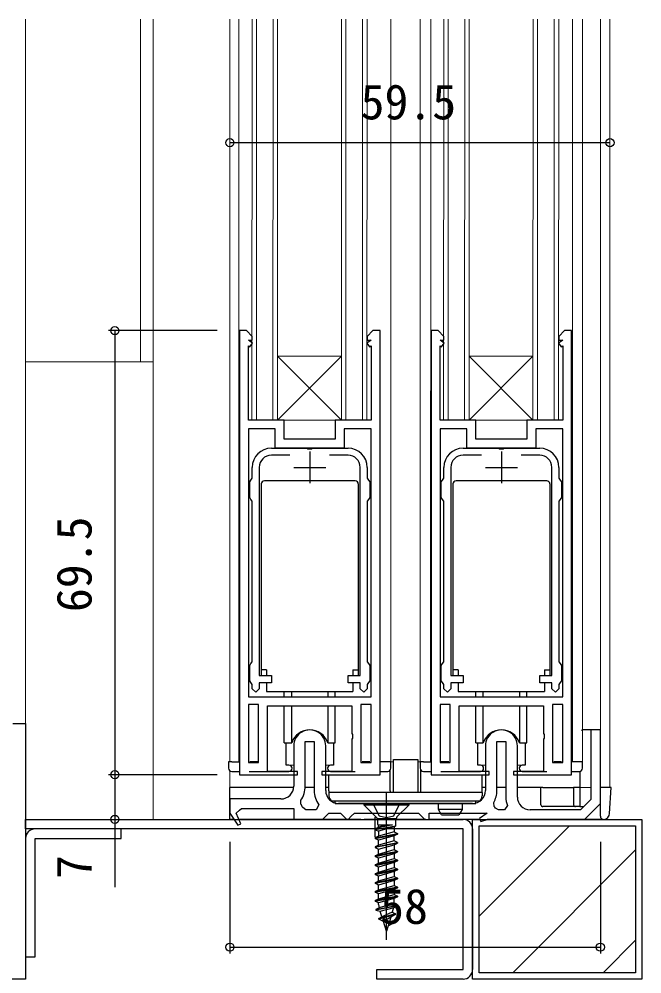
# Model space of a CAD drawing. Units: millimetres, scale not verified. Extents: x -960 to 960, y -674 to 671.
# Drawn here: x -735.6 to -638.1, y -467.7 to -318.3 of the extents above; entities that cross this region are included whole.
import ezdxf
from ezdxf.enums import TextEntityAlignment as Align

# ---------------------------------------------------------------- set-up
doc = ezdxf.new("R2010")
doc.units = ezdxf.units.MM
doc.header["$LTSCALE"] = 4
for name, color, linetype in [('0-2_YKK_11', 7, 'Continuous'), ('0-3_YKK_11E', 7, 'Continuous'), ('0-5_YKK_13', 4, 'Continuous'), ('0-6_YKK_D', 6, 'Continuous'), ('0-8_YSS_K', 3, 'Continuous'), ('0-9_YSS_KE', 3, 'Continuous')]:
    doc.layers.add(name, color=color, linetype=linetype)
doc.layers.add('0-4_YKK_12', color=2, linetype='Continuous', lineweight=18)
doc.styles.add('ＭＳ ゴシック', font='')
doc.styles.get('ＭＳ ゴシック').set_extended_font_data('MS Gothic')

msp = doc.modelspace()

# ---------------------------------------------------------------- linework, layer by layer
at = {"layer": '0-2_YKK_11'}
for p, q in [((-693.213, -386.503), (-696.1, -386.503)), ((-690.1, -385.903), (-690.1, -390.903)), ((-684.1, -386.503), (-686.987, -386.503)), ((-663.213, -386.503), (-666.1, -386.503)), ((-660.1, -385.903), (-660.1, -390.903)), ((-654.1, -386.503), (-656.987, -386.503)), ((-692.6, -388.403), (-687.6, -388.403)), ((-662.6, -388.403), (-657.6, -388.403)), ((-689.4, -431.303), (-689.4, -439.003)), ((-659.4, -431.303), (-659.4, -440.003)), ((-692.6, -432.003), (-692.6, -438.303)), ((-687.6, -439.003), (-687.6, -432.003)), ((-662.6, -432.003), (-662.6, -439.003)), ((-657.6, -440.003), (-657.6, -432.003)), ((-691.501, -441.102), (-691.508, -440.511)), ((-664.6, -441.003), (-685.6, -441.003)), ((-661.217, -441.465), (-661.292, -440.873)), ((-664.6, -445), (-664.6, -467))]:
    msp.add_line(p, q, dxfattribs=at)
for points in [[(-701.1, -367.003), (-701.1, -436.503), (-700.1, -436.503), (-692, -436.503), (-692, -436.003), (-696.7, -436.003), (-696.7, -425.703), (-683.5, -425.703), (-683.5, -430.045), (-683.38, -430.228), (-683.38, -430.778), (-683.5, -430.961), (-683.5, -436.003), (-688.2, -436.003), (-688.2, -436.503), (-680.1, -436.503), (-679.1, -436.503), (-679.1, -367.003), (-680.2, -367.003), (-681.1, -367.903), (-681.1, -368.503), (-680.5, -368.503), (-681.153, -368.968), (-680.747, -369.538), (-680.5, -369.362), (-680.5, -381.003), (-686.1, -381.003), (-686.1, -384.003), (-694.1, -384.003), (-694.1, -381.003), (-699.7, -381.003), (-699.7, -369.362), (-699.453, -369.538), (-699.047, -368.968), (-699.7, -368.503), (-699.1, -368.503), (-699.1, -367.903), (-700, -367.003)], [(-671.1, -367.003), (-671.1, -436.503), (-670.1, -436.503), (-662, -436.503), (-662, -436.003), (-666.7, -436.003), (-666.7, -425.703), (-653.5, -425.703), (-653.5, -430.045), (-653.38, -430.228), (-653.38, -430.778), (-653.5, -430.961), (-653.5, -436.003), (-658.2, -436.003), (-658.2, -436.503), (-650.1, -436.503), (-649.1, -436.503), (-649.1, -367.003), (-650.2, -367.003), (-651.1, -367.903), (-651.1, -368.503), (-650.5, -368.503), (-651.153, -368.968), (-650.747, -369.538), (-650.5, -369.362), (-650.5, -381.003), (-656.1, -381.003), (-656.1, -384.003), (-664.1, -384.003), (-664.1, -381.003), (-669.7, -381.003), (-669.7, -369.362), (-669.453, -369.538), (-669.047, -368.968), (-669.7, -368.503), (-669.1, -368.503), (-669.1, -367.903), (-670, -367.003)], [(-699.7, -382.403), (-699.7, -424.303), (-680.5, -424.303), (-680.5, -382.403), (-684.7, -382.403), (-684.7, -385.403), (-695.5, -385.403), (-695.5, -382.403)], [(-669.7, -382.403), (-669.7, -424.303), (-650.5, -424.303), (-650.5, -382.403), (-654.7, -382.403), (-654.7, -385.403), (-665.5, -385.403), (-665.5, -382.403)], [(-699.7, -425.503), (-699.7, -434.603), (-698.1, -434.603), (-698.1, -425.503)], [(-680.5, -434.603), (-680.5, -425.503), (-682.1, -425.503), (-682.1, -434.603)], [(-669.7, -425.503), (-669.7, -434.603), (-668.1, -434.603), (-668.1, -425.503)], [(-650.5, -434.603), (-650.5, -425.503), (-652.1, -425.503), (-652.1, -434.603)]]:
    msp.add_lwpolyline(points, close=True, dxfattribs=at)
for points in [[(-696.1, -385.403), (-690.558, -385.403), (-690.375, -385.523), (-689.825, -385.523), (-689.642, -385.403), (-684.1, -385.403)], [(-666.1, -385.403), (-660.558, -385.403), (-660.375, -385.523), (-659.825, -385.523), (-659.642, -385.403), (-654.1, -385.403)], [(-698, -388.403), (-698, -421.003), (-696.1, -421.003), (-696.1, -422.103), (-698, -422.103), (-698, -423.053), (-698.55, -423.603), (-699.1, -423.053), (-699.1, -422.369), (-699.3, -422.086), (-699.5, -421.803), (-699.5, -419.403), (-699.3, -419.12), (-699.1, -418.837), (-699.1, -393.703), (-699.3, -393.42), (-699.5, -393.137), (-699.5, -390.669), (-699.3, -390.386), (-699.1, -390.103), (-699.1, -388.403)], [(-681.1, -388.403), (-681.1, -390.103), (-680.9, -390.386), (-680.7, -390.669), (-680.7, -393.137), (-680.9, -393.42), (-681.1, -393.703), (-681.1, -418.837), (-680.9, -419.12), (-680.7, -419.403), (-680.7, -421.803), (-680.9, -422.086), (-681.1, -422.369), (-681.1, -423.053), (-681.65, -423.603), (-682.2, -423.053), (-682.2, -422.103), (-684.1, -422.103), (-684.1, -421.003), (-682.2, -421.003), (-682.2, -388.403)], [(-668, -388.403), (-668, -421.003), (-666.1, -421.003), (-666.1, -422.103), (-668, -422.103), (-668, -423.053), (-668.55, -423.603), (-669.1, -423.053), (-669.1, -422.369), (-669.3, -422.086), (-669.5, -421.803), (-669.5, -419.403), (-669.3, -419.12), (-669.1, -418.837), (-669.1, -393.703), (-669.3, -393.42), (-669.5, -393.137), (-669.5, -390.669), (-669.3, -390.386), (-669.1, -390.103), (-669.1, -388.403)], [(-651.1, -388.403), (-651.1, -390.103), (-650.9, -390.386), (-650.7, -390.669), (-650.7, -393.137), (-650.9, -393.42), (-651.1, -393.703), (-651.1, -418.837), (-650.9, -419.12), (-650.7, -419.403), (-650.7, -421.803), (-650.9, -422.086), (-651.1, -422.369), (-651.1, -423.053), (-651.65, -423.603), (-652.2, -423.053), (-652.2, -422.103), (-654.1, -422.103), (-654.1, -421.003), (-652.2, -421.003), (-652.2, -388.403)], [(-694.6, -440.303), (-702.6, -440.303), (-702.6, -442.503), (-701.346, -444.41), (-700.91, -444.18), (-701.6, -442.503), (-701.594, -442.503), (-701.098, -442.065), (-700.8, -441.803), (-692.6, -441.803), (-692.6, -443.503), (-688.1, -443.503), (-687.6, -443.003), (-687.1, -442.503), (-685.3, -442.503), (-684.8, -443.003), (-684.3, -443.503), (-684.1, -443.503), (-683.6, -443.003), (-683.1, -442.503), (-673.1, -442.503), (-672.6, -443.003), (-672.1, -443.503), (-671.4, -443.503), (-671.4, -442.503), (-662.3, -442.503), (-663.527, -443.372), (-663.318, -443.804), (-662.3, -443.503), (-647.1, -443.503), (-644.6, -441.003), (-644.6, -429.503), (-646.1, -429.503), (-646.1, -440.382), (-647.721, -442.003), (-655.6, -442.003)], [(-690.8, -438.303), (-690.8, -431.303), (-689.4, -431.303)], [(-660.8, -439.003), (-660.8, -431.303), (-659.4, -431.303)], [(-688.692, -441.212), (-689.099, -442.003), (-690.731, -442.003), (-691.205, -441.663)], [(-659.161, -441.328), (-659.63, -442.003), (-660.568, -442.003), (-661.001, -441.753)], [(-666.1, -445), (-734.6, -445), (-734.6, -443.5), (-666.1, -443.5)], [(-666.1, -468.5), (-679.6, -468.5), (-679.6, -467), (-666.1, -467), (-666.1, -445)]]:
    msp.add_lwpolyline(points, dxfattribs=at)
for centre, radius, start, end in [((-696.1, -388.403), 3, 90.00001, 179.99999), ((-684.1, -388.403), 3, 0.00001, 89.99999), ((-666.1, -388.403), 3, 90.00001, 179.99999), ((-654.1, -388.403), 3, 0.00001, 89.99999), ((-696.1, -388.403), 1.9, 90.00001, 179.99999), ((-684.1, -388.403), 1.9, 0.00001, 89.99999), ((-666.1, -388.403), 1.9, 90.00001, 179.99999), ((-654.1, -388.403), 1.9, 0.00001, 89.99999), ((-690.1, -432.003), 2.5, 359.99999, 180.00001), ((-660.1, -432.003), 2.5, 359.99999, 180.00001), ((-694.6, -438.303), 2, 270.00001, 359.99999), ((-694.6, -438.303), 3.8, 324.46721, 359.99999), ((-685.6, -439.003), 3.8, 179.99998, 215.54875), ((-685.6, -439.003), 2, 180.00001, 269.99999), ((-664.6, -439.003), 2, 270.00001, 359.99999), ((-664.6, -439.003), 3.8, 330.5264, 359.99998), ((-655.6, -440.003), 3.8, 179.99999, 200.4162), ((-655.6, -440.003), 2, 180.00001, 269.99999), ((-693.1, -442.303), 2, 18.66298, 36.89788), ((-662.3, -442.503), 1.5, 30.00006, 43.80072), ((-666.1, -445), 1.5, 0, 90), ((-666.1, -467), 1.5, 270, 0)]:
    msp.add_arc(centre, radius, start, end, dxfattribs=at)
at = {"layer": '0-3_YKK_11E'}
msp.add_lwpolyline([(-736.6, -428.5), (-734.6, -428.5), (-734.6, -443.5), (-734.6, -468.5), (-740.6, -468.5)], dxfattribs=at)
at = {"layer": '0-4_YKK_12'}
for p, q in [((-734.6, -318.253), (-734.6, -428.5)), ((-716.6, -371.903), (-716.6, -318.253)), ((-714.6, -443.503), (-714.6, -318.253)), ((-702.6, -318.253), (-702.6, -434.503)), ((-701.2, -434.503), (-701.2, -318.253)), ((-699.127, -318.253), (-699.152, -381.003)), ((-698.452, -381.003), (-698.427, -318.253)), ((-695.827, -318.253), (-695.852, -381.003)), ((-695.152, -381.003), (-695.127, -318.253)), ((-685.127, -318.253), (-685.152, -381.003)), ((-684.427, -318.253), (-684.452, -381.003)), ((-681.827, -318.253), (-681.852, -381.003)), ((-681.127, -318.253), (-681.152, -381.003)), ((-677.4, -434.503), (-677.4, -318.253)), ((-672.801, -434.503), (-672.801, -318.253)), ((-671.215, -434.503), (-671.156, -318.253)), ((-669.127, -318.253), (-669.152, -381.003)), ((-668.452, -381.003), (-668.427, -318.253)), ((-665.827, -318.253), (-665.852, -381.003)), ((-665.127, -318.253), (-665.152, -381.003)), ((-655.127, -318.253), (-655.152, -381.003)), ((-654.427, -318.253), (-654.452, -381.003)), ((-651.827, -318.253), (-651.852, -381.003)), ((-651.127, -318.253), (-651.152, -381.003)), ((-648.974, -434.503), (-648.974, -318.253)), ((-647.401, -434.503), (-647.401, -318.253)), ((-644.6, -318.253), (-644.6, -438.503)), ((-643.1, -318.253), (-643.1, -438.503)), ((-734.6, -371.9), (-714.6, -371.903)), ((-685.152, -371.003), (-695.152, -381.003)), ((-655.152, -371.003), (-665.152, -381.003)), ((-699.152, -381.003), (-681.152, -381.003)), ((-669.152, -381.003), (-651.152, -381.003)), ((-677.4, -434.503), (-677, -434.503)), ((-673.2, -434.503), (-672.8, -434.503)), ((-702.6, -438.503), (-702.6, -435.903)), ((-693.8, -435.003), (-692.6, -435.003)), ((-687.6, -435.003), (-686.4, -435.003)), ((-663.8, -435.003), (-662.6, -435.003)), ((-656.4, -435.003), (-657.6, -435.003)), ((-702.6, -438.503), (-692.6, -438.503)), ((-690.8, -438.503), (-689.4, -438.503)), ((-660.8, -438.503), (-659.4, -438.503)), ((-657.6, -438.503), (-646.1, -438.503)), ((-644.6, -438.503), (-643.1, -438.503)), ((-644.6, -443.503), (-714.6, -443.503))]:
    msp.add_line(p, q, dxfattribs=at)
for points in [[(-685.152, -371.003), (-695.152, -371.003), (-685.152, -381.003)], [(-655.152, -371.003), (-665.152, -371.003), (-655.152, -381.003)]]:
    msp.add_lwpolyline(points, dxfattribs=at)
at = {"layer": '0-5_YKK_13'}
for p, q in [((-697.7, -391.003), (-697.7, -421.003)), ((-683, -390.503), (-697.2, -390.503)), ((-682.5, -391.003), (-682.5, -421.003)), ((-667.7, -391.003), (-667.7, -421.003)), ((-653, -390.503), (-667.2, -390.503)), ((-652.5, -391.003), (-652.5, -421.003)), ((-696.85, -420.103), (-697.7, -420.103)), ((-696.85, -420.103), (-696.85, -421.003)), ((-683.35, -420.103), (-682.5, -420.103)), ((-683.35, -420.103), (-683.35, -421.003)), ((-666.85, -420.103), (-667.7, -420.103)), ((-666.85, -420.103), (-666.85, -421.003)), ((-653.35, -420.103), (-652.5, -420.103)), ((-653.35, -420.103), (-653.35, -421.003)), ((-683.35, -422.103), (-683.35, -423.503)), ((-653.35, -422.103), (-653.35, -423.503)), ((-694.1, -424.303), (-694.1, -423.503)), ((-692.928, -424.303), (-692.928, -423.503)), ((-687.272, -423.503), (-687.272, -424.303)), ((-686.1, -424.303), (-686.1, -423.503)), ((-664.1, -424.303), (-664.1, -423.503)), ((-662.928, -424.303), (-662.928, -423.503)), ((-657.272, -423.503), (-657.272, -424.303)), ((-656.1, -424.303), (-656.1, -423.503)), ((-694.1, -431.503), (-694.1, -425.703)), ((-692.928, -431.503), (-692.928, -425.703)), ((-687.272, -425.703), (-687.272, -431.503)), ((-686.1, -431.503), (-686.1, -425.703)), ((-664.1, -431.503), (-664.1, -425.703)), ((-662.928, -431.503), (-662.928, -425.703)), ((-657.272, -425.703), (-657.272, -431.503)), ((-656.1, -431.503), (-656.1, -425.703)), ((-646.1, -429.503), (-647.3, -429.503)), ((-646.1, -429.503), (-646.1, -430.253)), ((-694.1, -431.503), (-692.928, -431.503)), ((-687.272, -431.503), (-686.1, -431.503)), ((-686.4, -431.503), (-686.4, -435.003)), ((-664.1, -431.503), (-662.928, -431.503)), ((-657.272, -431.503), (-656.1, -431.503)), ((-656.4, -431.503), (-656.4, -435.003)), ((-702.8, -434.503), (-702.8, -435.503)), ((-702.3, -434.503), (-702.8, -434.503)), ((-702.3, -434.503), (-701.1, -434.503)), ((-699.5, -434.503), (-698.3, -434.503)), ((-680.7, -434.503), (-681.9, -434.503)), ((-677, -434.103), (-673.2, -434.103)), ((-677, -439.005), (-677, -434.103)), ((-673.2, -434.103), (-673.2, -439.005)), ((-672.8, -434.503), (-672.8, -435.503)), ((-672.3, -434.503), (-672.8, -434.503)), ((-672.3, -434.503), (-671.1, -434.503)), ((-650.7, -434.503), (-651.9, -434.503)), ((-702.3, -436.003), (-701.1, -436.003)), ((-699.6, -436.003), (-693.375, -436.003)), ((-686.4, -435.003), (-686.825, -435.003)), ((-686.825, -436.003), (-684.3, -436.003)), ((-679.1, -436.003), (-677.9, -436.003)), ((-677.5, -439.005), (-677.5, -435.803)), ((-672.7, -439.005), (-672.7, -435.798)), ((-672.3, -436.003), (-671.1, -436.003)), ((-669.6, -436.003), (-663.375, -436.003)), ((-656.4, -435.003), (-656.825, -435.003)), ((-656.825, -436.003), (-654.3, -436.003)), ((-649.1, -436.003), (-647.9, -436.003)), ((-687.1, -439.005), (-687.1, -436.503)), ((-663.1, -439.005), (-663.1, -436.503)), ((-702.6, -443.503), (-702.6, -438.503)), ((-692.6, -438.503), (-702.6, -438.503)), ((-689.4, -438.503), (-690.805, -438.503)), ((-687.1, -438.503), (-687.6, -438.503)), ((-687.1, -439.005), (-687.1, -439.303)), ((-687.1, -439.303), (-687.1, -439.803)), ((-663.1, -439.303), (-687.1, -439.303)), ((-678.1, -462.349), (-678.1, -439.215)), ((-677.5, -439.005), (-677.5, -439.303)), ((-677, -439.303), (-677, -439.005)), ((-673.2, -439.005), (-673.2, -439.303)), ((-672.7, -439.303), (-672.7, -439.005)), ((-662.6, -438.503), (-663.1, -438.503)), ((-663.1, -439.303), (-663.1, -439.005)), ((-663.1, -439.303), (-663.1, -439.803)), ((-659.4, -438.503), (-660.8, -438.503)), ((-654.2, -438.503), (-657.6, -438.503)), ((-653.6, -438.503), (-653.9, -438.503)), ((-653.6, -438.503), (-648.8, -438.503)), ((-648.8, -438.503), (-648.8, -441.203)), ((-647.8, -438.503), (-648.8, -438.503)), ((-644.1, -438.503), (-644.6, -438.503)), ((-643.399, -438.503), (-644.1, -438.503)), ((-686.1, -441.003), (-686.1, -440.603)), ((-686.1, -440.603), (-664.1, -440.603)), ((-663.6, -440.669), (-663.6, -440.603)), ((-644.6, -443.001), (-644.6, -440.589)), ((-676.466, -443.119), (-674.6, -441.253)), ((-669.95, -441.937), (-669.95, -441.003)), ((-669.45, -442.803), (-669.95, -441.937)), ((-666.25, -441.937), (-669.95, -441.937)), ((-666.25, -441.937), (-666.75, -442.803)), ((-666.25, -441.003), (-666.25, -441.937)), ((-647.8, -441.503), (-653.68, -441.503)), ((-647.3, -441.503), (-647.221, -441.503)), ((-701.942, -443.503), (-702.6, -443.503)), ((-682.1, -443.503), (-701.188, -443.503)), ((-682.1, -443.503), (-681.6, -443.503)), ((-671.9, -443.503), (-681.6, -443.503)), ((-679.85, -446.297), (-679.85, -443.168)), ((-679.5, -443.353), (-676.7, -443.353)), ((-676.466, -443.119), (-676.7, -443.684)), ((-671.9, -443.503), (-671.4, -443.503)), ((-663.595, -443.503), (-671.4, -443.503)), ((-669.45, -442.803), (-666.75, -442.803)), ((-656.1, -443.503), (-662.3, -443.503)), ((-644.147, -443.503), (-656.1, -443.503)), ((-676.7, -444.585), (-679.814, -445.122)), ((-677.978, -444.353), (-679.34, -444.737)), ((-676.86, -444.668), (-679.34, -445.368)), ((-679.85, -446.403), (-679.85, -446.503)), ((-676.86, -445.437), (-679.34, -446.137)), ((-679.34, -447.537), (-679.34, -446.768)), ((-679.85, -447.803), (-679.85, -447.903)), ((-679.34, -448.937), (-679.34, -448.168)), ((-679.85, -449.203), (-679.85, -449.303)), ((-679.34, -450.337), (-679.34, -449.568)), ((-679.85, -450.603), (-679.85, -450.703)), ((-679.34, -451.737), (-679.34, -450.968)), ((-679.85, -452.003), (-679.85, -452.103)), ((-679.34, -453.137), (-679.34, -452.368)), ((-679.85, -453.403), (-679.85, -453.503)), ((-679.34, -454.537), (-679.34, -453.768)), ((-679.85, -454.803), (-679.85, -454.903)), ((-679.34, -455.937), (-679.34, -455.168)), ((-679.85, -456.203), (-679.85, -456.303)), ((-679.731, -457.603), (-676.35, -456.903)), ((-676.35, -457.003), (-679.731, -457.703)), ((-679.34, -456.827), (-679.34, -456.568)), ((-679.34, -456.827), (-679.305, -457.061)), ((-676.86, -456.637), (-679.221, -457.337)), ((-676.683, -458.303), (-679.303, -459.003)), ((-676.683, -458.403), (-679.303, -459.103)), ((-677.193, -458.037), (-678.793, -458.737)), ((-677.423, -458.788), (-678.563, -459.488))]:
    msp.add_line(p, q, dxfattribs=at)
for points in [[(-696.85, -422.103), (-696.85, -423.503), (-683.35, -423.503)], [(-666.85, -422.103), (-666.85, -423.503), (-653.35, -423.503)], [(-693.375, -435.003), (-693.8, -435.003), (-693.8, -431.503)], [(-663.375, -435.003), (-663.8, -435.003), (-663.8, -431.503)], [(-698.3, -434.503), (-698.6, -434.503), (-699.5, -434.503)], [(-677.4, -435.503), (-677.4, -434.503), (-679.1, -434.503)], [(-668.3, -434.503), (-668.6, -434.503), (-669.5, -434.503)], [(-647.4, -435.503), (-647.4, -434.503), (-649.1, -434.503)], [(-684.3, -436.003), (-683.3, -436.003), (-683.002, -436.003)], [(-654.3, -436.003), (-653.3, -436.003), (-653.002, -436.003)], [(-647.8, -435.994), (-647.8, -441.503), (-647.3, -441.503)], [(-653.9, -441.203), (-653.9, -438.503), (-654.2, -438.503)], [(-643.148, -442.564), (-642.9, -438.503), (-643.399, -438.503)], [(-686.6, -440.669), (-686.6, -440.603), (-663.6, -440.603)], [(-686.1, -441.003), (-664.1, -441.003), (-664.1, -440.603)], [(-681.6, -441.253), (-679.5, -443.353), (-679.5, -444.26), (-679.34, -444.353), (-677.16, -444.353), (-679.745, -444.948), (-679.34, -444.737), (-679.34, -444.353)], [(-680.2, -441.003), (-679.245, -442.918), (-678.1, -443.204), (-676.955, -442.918), (-676, -441.003)], [(-676.7, -443.684), (-676.7, -444.585), (-676.86, -444.668), (-676.86, -445.437), (-676.35, -445.703), (-676.35, -445.803), (-676.86, -446.068), (-679.34, -446.768), (-679.85, -446.503), (-676.35, -445.803)], [(-733.1, -465), (-733.1, -446.5), (-719.6, -446.5), (-719.6, -445), (-733.1, -445)], [(-679.745, -444.948), (-679.814, -445.122), (-679.34, -445.368), (-679.34, -446.137), (-679.85, -446.403), (-676.35, -445.703)], [(-734.6, -446.5), (-734.6, -465), (-733.1, -465)], [(-676.35, -447.103), (-676.86, -446.837), (-676.86, -446.068)], [(-676.86, -446.837), (-679.34, -447.537), (-679.85, -447.803), (-676.35, -447.103), (-676.35, -447.203), (-679.85, -447.903), (-679.34, -448.168), (-676.86, -447.468), (-676.35, -447.203)], [(-676.86, -447.468), (-676.86, -448.237), (-676.35, -448.503), (-676.35, -448.603), (-676.86, -448.868), (-679.34, -449.568), (-679.85, -449.303), (-676.35, -448.603)], [(-676.35, -448.503), (-679.85, -449.203), (-679.34, -448.937), (-676.86, -448.237)], [(-676.86, -448.868), (-676.86, -449.637), (-676.35, -449.903), (-676.35, -450.003), (-676.86, -450.268), (-679.34, -450.968), (-679.85, -450.703), (-676.35, -450.003)], [(-676.35, -449.903), (-679.85, -450.603), (-679.34, -450.337), (-676.86, -449.637)], [(-676.86, -450.268), (-676.86, -451.037), (-676.35, -451.303), (-676.35, -451.403), (-676.86, -451.668), (-679.34, -452.368), (-679.85, -452.103), (-676.35, -451.403)], [(-676.35, -451.303), (-679.85, -452.003), (-679.34, -451.737), (-676.86, -451.037)], [(-676.86, -451.668), (-676.86, -452.437), (-676.35, -452.703), (-676.35, -452.803), (-676.86, -453.068), (-679.34, -453.768), (-679.85, -453.503), (-676.35, -452.803)], [(-676.35, -452.703), (-679.85, -453.403), (-679.34, -453.137), (-676.86, -452.437)], [(-676.86, -453.068), (-676.86, -453.837), (-676.35, -454.103), (-676.35, -454.203), (-676.86, -454.468), (-679.34, -455.168), (-679.85, -454.903), (-676.35, -454.203)], [(-676.35, -454.103), (-679.85, -454.803), (-679.34, -454.537), (-676.86, -453.837)], [(-676.86, -454.468), (-676.86, -455.237), (-676.35, -455.503), (-676.35, -455.603), (-676.86, -455.868), (-679.34, -456.568), (-679.85, -456.303), (-676.35, -455.603)], [(-676.35, -455.503), (-679.85, -456.203), (-679.34, -455.937), (-676.86, -455.237)], [(-679.305, -457.061), (-679.221, -457.337), (-679.731, -457.603), (-679.731, -457.703), (-679.053, -457.887)], [(-676.968, -457.299), (-677.193, -458.037), (-676.683, -458.303), (-676.683, -458.403), (-677.423, -458.788), (-678.1, -461.003), (-678.563, -459.488), (-679.303, -459.103), (-679.303, -459.003), (-678.793, -458.737), (-679.053, -457.887), (-676.86, -457.268), (-676.35, -457.003), (-676.35, -456.903), (-676.86, -456.637), (-676.86, -455.868)], [(-677.621, -459.437), (-677.111, -459.703), (-677.111, -459.803), (-677.851, -460.188)]]:
    msp.add_lwpolyline(points, dxfattribs=at)
msp.add_lwpolyline([(-681.6, -441.253), (-681.6, -441.003), (-674.6, -441.003), (-674.6, -441.253)], close=True, dxfattribs=at)
for centre, radius, start, end in [((-697.2, -391.003), 0.5, 90, 180), ((-683, -391.003), 0.5, 0, 90), ((-667.2, -391.003), 0.5, 90, 180), ((-653, -391.003), 0.5, 0, 90), ((-690.1, -432.503), 3, 19.47122, 160.52878), ((-660.1, -432.503), 3, 19.47122, 160.52878), ((-647.3, -430.003), 0.5, 90, 124.86876), ((-702.3, -435.503), 0.5, 180, 270), ((-693.375, -435.503), 0.5, 270, 90), ((-686.825, -435.503), 0.5, 90, 270), ((-677.9, -435.503), 0.5, 270, 0), ((-672.3, -435.503), 0.5, 180, 270), ((-663.375, -435.503), 0.5, 270, 90), ((-656.825, -435.503), 0.5, 90, 270), ((-647.9, -435.503), 0.5, 270, 0), ((-686.1, -439.803), 1, 180, 240), ((-664.1, -439.803), 1, 300, 0), ((-653.6, -441.203), 0.3, 180, 270), ((-648.5, -441.203), 0.3, 180, 270), ((-644.1, -443.001), 0.5, 180, 275.33842), ((-644.147, -442.503), 1, 270, 275.33842), ((-644.147, -442.503), 1, 275.33842, 356.5), ((-733.1, -446.5), 1.5, 90, 180)]:
    msp.add_arc(centre, radius, start, end, dxfattribs=at)
at = {"layer": '0-6_YKK_D'}
for p, q in [((-643.1, -337.6), (-702.6, -337.6)), ((-704.6, -367.003), (-721.6, -367.003)), ((-720.6, -367.003), (-720.6, -436.503)), ((-704.6, -436.503), (-721.6, -436.503)), ((-704.6, -436.503), (-721.6, -436.503)), ((-702.6, -447), (-702.6, -464.5)), ((-644.6, -447), (-644.6, -464.5)), ((-702.6, -463.5), (-644.6, -463.5))]:
    msp.add_line(p, q, dxfattribs=at)
msp.add_lwpolyline([(-720.6, -436.503), (-720.6, -443.503), (-720.6, -454.101)], dxfattribs=at)
for centre in [(-702.6, -337.6), (-643.1, -337.6), (-720.6, -367.003), (-720.6, -436.503), (-720.6, -436.503), (-720.6, -443.503), (-702.6, -463.5), (-644.6, -463.5)]:
    msp.add_circle(centre, 0.637, dxfattribs=at)
at = {"layer": '0-8_YSS_K'}
for p, q in [((-663.6, -458.642), (-649.458, -444.5)), ((-658.316, -467.5), (-639.1, -448.284)), ((-644.174, -467.5), (-639.1, -462.426))]:
    msp.add_line(p, q, dxfattribs=at)
msp.add_lwpolyline([(-639.1, -444.5), (-639.1, -467.5), (-663.6, -467.5), (-663.6, -444.5)], close=True, dxfattribs=at)
at = {"layer": '0-9_YSS_KE'}
msp.add_lwpolyline([(-638.1, -443.5), (-638.1, -468.5), (-664.6, -468.5), (-664.6, -443.5)], close=True, dxfattribs=at)

# ---------------------------------------------------------------- texts
at = {"layer": '0-6_YKK_D', "style": 'ＭＳ ゴシック'}
for s, p in [('59.5', (-682.14, -335.6)), ('58', (-679.076, -461.5))]:
    msp.add_text(s, height=5.499, dxfattribs=at).set_placement(p, align=Align.BOTTOM_LEFT)
for s, p in [('69.5', (-722.6, -411.064)), ('7', (-722.6, -452.826))]:
    msp.add_text(s, height=5.499, rotation=90, dxfattribs=at).set_placement(p, align=Align.BOTTOM_LEFT)

doc.saveas('drawing.dxf')
